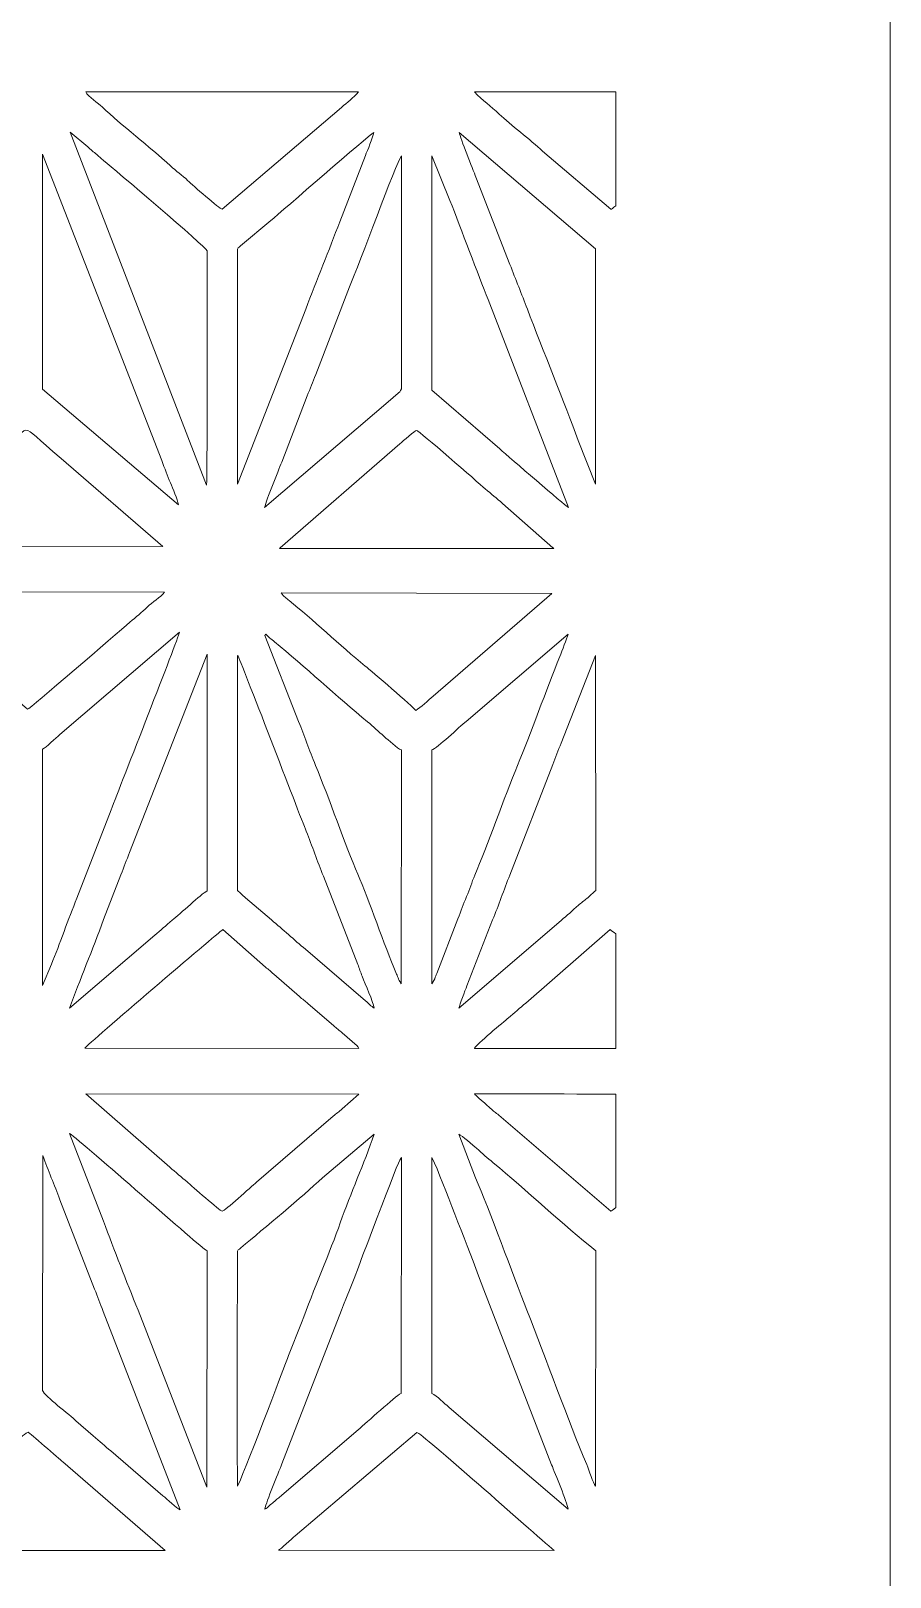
# Model space of a CAD drawing. Header units: inches. Extents: x -60.4 to -14.9, y -20.3 to 14.1.
# Drawn here: x -16.45 to -14.879, y -5.25 to -2.421 of the extents above; entities that cross this region are included whole.
import ezdxf

# ---------------------------------------------------------------- set-up
doc = ezdxf.new("R2010")
doc.units = ezdxf.units.IN
doc.header["$MEASUREMENT"] = 0
doc.layers.add('Master Desktop', color=7, linetype='Continuous', plot=False)

msp = doc.modelspace()

# ---------------------------------------------------------------- linework, layer by layer
at = {"layer": 'Master Desktop', "lineweight": 18}
msp.add_open_spline([(-14.8786, 10.7638), (-14.8786, 10.7638), (-14.8786, -11.49), (-14.8786, -11.49), (-14.8786, -11.49), (-14.8786, -11.49), (-14.8786, -11.6795), (-14.8786, -11.6795)], degree=3, knots=[0, 0, 0, 0, 0.333333, 0.333333, 0.333333, 0.333333, 1, 1, 1, 1], dxfattribs=at)
at = {"layer": 'Master Desktop', "color": 5, "lineweight": 9}
for points, knots in [([(-15.8509, -2.5332), (-15.8607, -2.5436), (-15.8716, -2.5527), (-15.8821, -2.5614), (-15.8821, -2.5614), (-15.8821, -2.5614), (-16.1004, -2.7477), (-16.1004, -2.7477), (-16.1004, -2.7477), (-16.1041, -2.7479), (-16.1557, -2.7025), (-16.163, -2.6954), (-16.163, -2.6954), (-16.1736, -2.6852), (-16.1848, -2.6778), (-16.195, -2.6684), (-16.195, -2.6684), (-16.233, -2.6334), (-16.2849, -2.5936), (-16.3199, -2.5606), (-16.3199, -2.5606), (-16.3266, -2.5544), (-16.3456, -2.5413), (-16.3499, -2.533), (-16.3499, -2.533), (-16.3499, -2.533), (-15.8509, -2.5332), (-15.8509, -2.5332)], [0, 0, 0, 0, 0.125, 0.125, 0.125, 0.125, 0.25, 0.25, 0.25, 0.25, 0.375, 0.375, 0.375, 0.375, 0.5, 0.5, 0.5, 0.5, 0.625, 0.625, 0.625, 0.625, 0.75, 0.75, 0.75, 0.75, 1, 1, 1, 1]), ([(-15.3803, -2.7415), (-15.3852, -2.7454), (-15.3885, -2.7477), (-15.3893, -2.7477), (-15.3893, -2.7477), (-15.3893, -2.7477), (-15.5143, -2.6414), (-15.5143, -2.6414), (-15.5143, -2.6414), (-15.5363, -2.6207), (-15.5733, -2.5927), (-15.5934, -2.5739), (-15.5934, -2.5739), (-15.609, -2.5591), (-15.6238, -2.549), (-15.6388, -2.5332), (-15.6388, -2.5332), (-15.6388, -2.5332), (-15.5079, -2.5331), (-15.3803, -2.5331)], [0, 0, 0, 0, 0.166667, 0.166667, 0.166667, 0.166667, 0.333333, 0.333333, 0.333333, 0.333333, 0.5, 0.5, 0.5, 0.5, 0.666667, 0.666667, 0.666667, 0.666667, 1, 1, 1, 1]), ([(-16.3787, -2.6066), (-16.3787, -2.6066), (-16.3464, -2.6337), (-16.3464, -2.6337), (-16.3464, -2.6337), (-16.3411, -2.6387), (-16.3355, -2.6429), (-16.3298, -2.6476), (-16.3298, -2.6476), (-16.324, -2.6524), (-16.321, -2.656), (-16.3146, -2.661), (-16.3146, -2.661), (-16.303, -2.6701), (-16.1292, -2.8171), (-16.1281, -2.8238), (-16.1281, -2.8238), (-16.1276, -2.8267), (-16.1269, -3.2282), (-16.1291, -3.2526), (-16.1291, -3.2526), (-16.1291, -3.2526), (-16.3787, -2.6066), (-16.3787, -2.6066)], [0, 0, 0, 0, 0.142857, 0.142857, 0.142857, 0.142857, 0.285714, 0.285714, 0.285714, 0.285714, 0.428571, 0.428571, 0.428571, 0.428571, 0.571429, 0.571429, 0.571429, 0.571429, 0.714286, 0.714286, 0.714286, 0.714286, 1, 1, 1, 1]), ([(-16.0725, -2.8264), (-16.0725, -2.8165), (-16.0715, -2.819), (-16.0666, -2.8149), (-16.0666, -2.8149), (-16.0666, -2.8149), (-16.0113, -2.7683), (-16.0113, -2.7683), (-16.0113, -2.7683), (-15.9914, -2.7517), (-15.8339, -2.6134), (-15.823, -2.6072), (-15.823, -2.6072), (-15.8251, -2.618), (-15.8344, -2.6393), (-15.8384, -2.6496), (-15.8384, -2.6496), (-15.8384, -2.6496), (-15.8854, -2.7704), (-15.8854, -2.7704), (-15.8854, -2.7704), (-15.9048, -2.8227), (-15.9271, -2.8766), (-15.9475, -2.9304), (-15.9475, -2.9304), (-15.9475, -2.9304), (-16.0721, -3.2505), (-16.0721, -3.2505), (-16.0721, -3.2505), (-16.0721, -3.2505), (-16.0725, -2.8264), (-16.0725, -2.8264)], [0, 0, 0, 0, 0.111111, 0.111111, 0.111111, 0.111111, 0.222222, 0.222222, 0.222222, 0.222222, 0.333333, 0.333333, 0.333333, 0.333333, 0.444444, 0.444444, 0.444444, 0.444444, 0.555556, 0.555556, 0.555556, 0.555556, 0.666667, 0.666667, 0.666667, 0.666667, 0.777778, 0.777778, 0.777778, 0.777778, 1, 1, 1, 1]), ([(-15.4172, -2.8201), (-15.4172, -2.8201), (-15.4176, -3.2505), (-15.4176, -3.2505), (-15.4176, -3.2505), (-15.4176, -3.2505), (-15.4491, -3.1706), (-15.4491, -3.1706), (-15.4491, -3.1706), (-15.4734, -3.1028), (-15.514, -3.0046), (-15.5421, -2.9304), (-15.5421, -2.9304), (-15.5526, -2.9028), (-15.5634, -2.8762), (-15.5739, -2.8488), (-15.5739, -2.8488), (-15.5739, -2.8488), (-15.6362, -2.6892), (-15.6362, -2.6892), (-15.6362, -2.6892), (-15.6419, -2.674), (-15.6646, -2.6175), (-15.6667, -2.6072), (-15.6667, -2.6072), (-15.6667, -2.6072), (-15.4172, -2.8201), (-15.4172, -2.8201)], [0, 0, 0, 0, 0.125, 0.125, 0.125, 0.125, 0.25, 0.25, 0.25, 0.25, 0.375, 0.375, 0.375, 0.375, 0.5, 0.5, 0.5, 0.5, 0.625, 0.625, 0.625, 0.625, 0.75, 0.75, 0.75, 0.75, 1, 1, 1, 1]), ([(-16.4292, -2.6469), (-16.4292, -2.6469), (-16.2109, -3.2075), (-16.2109, -3.2075), (-16.2109, -3.2075), (-16.2051, -3.2221), (-16.2009, -3.2348), (-16.1951, -3.2483), (-16.1951, -3.2483), (-16.1907, -3.2583), (-16.1825, -3.2781), (-16.1801, -3.2884), (-16.1801, -3.2884), (-16.1801, -3.2884), (-16.4292, -3.0765), (-16.4292, -3.0765), (-16.4292, -3.0765), (-16.4292, -3.0765), (-16.4292, -2.6469), (-16.4292, -2.6469)], [0, 0, 0, 0, 0.166667, 0.166667, 0.166667, 0.166667, 0.333333, 0.333333, 0.333333, 0.333333, 0.5, 0.5, 0.5, 0.5, 0.666667, 0.666667, 0.666667, 0.666667, 1, 1, 1, 1]), ([(-16.0227, -3.2931), (-16.0193, -3.2782), (-15.9984, -3.2288), (-15.9915, -3.2101), (-15.9915, -3.2101), (-15.9915, -3.2101), (-15.9447, -3.0892), (-15.9447, -3.0892), (-15.9447, -3.0892), (-15.9396, -3.0755), (-15.9347, -3.0641), (-15.9293, -3.0501), (-15.9293, -3.0501), (-15.9293, -3.0501), (-15.8674, -2.8899), (-15.8674, -2.8899), (-15.8674, -2.8899), (-15.8501, -2.849), (-15.7822, -2.6631), (-15.7726, -2.6498), (-15.7726, -2.6498), (-15.7726, -2.6498), (-15.7726, -3.0763), (-15.7726, -3.0763), (-15.7726, -3.0763), (-15.7757, -3.0839), (-15.783, -3.0878), (-15.7883, -3.0927), (-15.7883, -3.0927), (-15.7883, -3.0927), (-16.0227, -3.2931), (-16.0227, -3.2931)], [0, 0, 0, 0, 0.111111, 0.111111, 0.111111, 0.111111, 0.222222, 0.222222, 0.222222, 0.222222, 0.333333, 0.333333, 0.333333, 0.333333, 0.444444, 0.444444, 0.444444, 0.444444, 0.555556, 0.555556, 0.555556, 0.555556, 0.666667, 0.666667, 0.666667, 0.666667, 0.777778, 0.777778, 0.777778, 0.777778, 1, 1, 1, 1]), ([(-15.717, -2.6498), (-15.717, -2.6498), (-15.6837, -2.7315), (-15.6837, -2.7315), (-15.6837, -2.7315), (-15.6629, -2.7836), (-15.6328, -2.8675), (-15.6135, -2.913), (-15.6135, -2.913), (-15.6135, -2.913), (-15.4669, -3.2931), (-15.4669, -3.2931), (-15.4669, -3.2931), (-15.4752, -3.2888), (-15.5731, -3.2023), (-15.5927, -3.1861), (-15.5927, -3.1861), (-15.5927, -3.1861), (-15.717, -3.0789), (-15.717, -3.0789), (-15.717, -3.0789), (-15.717, -3.0789), (-15.717, -2.6498), (-15.717, -2.6498)], [0, 0, 0, 0, 0.142857, 0.142857, 0.142857, 0.142857, 0.285714, 0.285714, 0.285714, 0.285714, 0.428571, 0.428571, 0.428571, 0.428571, 0.571429, 0.571429, 0.571429, 0.571429, 0.714286, 0.714286, 0.714286, 0.714286, 1, 1, 1, 1]), ([(-16.5205, -3.203), (-16.4363, -3.1389), (-16.4835, -3.131), (-16.3952, -3.2036), (-16.3952, -3.2036), (-16.3952, -3.2036), (-16.2089, -3.3644), (-16.2089, -3.3644), (-16.2089, -3.3644), (-16.2089, -3.3644), (-16.7068, -3.3638), (-16.7068, -3.3638), (-16.7068, -3.3638), (-16.7068, -3.3638), (-16.5205, -3.203), (-16.5205, -3.203)], [0, 0, 0, 0, 0.2, 0.2, 0.2, 0.2, 0.4, 0.4, 0.4, 0.4, 0.6, 0.6, 0.6, 0.6, 1, 1, 1, 1]), ([(-15.9955, -3.3685), (-15.9952, -3.3679), (-15.9947, -3.3673), (-15.9944, -3.3669), (-15.9944, -3.3669), (-15.9944, -3.3669), (-15.7752, -3.1767), (-15.7752, -3.1767), (-15.7752, -3.1767), (-15.7695, -3.1718), (-15.7483, -3.152), (-15.7442, -3.1524), (-15.7442, -3.1524), (-15.7408, -3.1528), (-15.6327, -3.2471), (-15.6192, -3.259), (-15.6192, -3.259), (-15.608, -3.2688), (-15.5982, -3.2758), (-15.5873, -3.2862), (-15.5873, -3.2862), (-15.5873, -3.2862), (-15.4952, -3.3669), (-15.4952, -3.3669), (-15.4952, -3.3669), (-15.495, -3.3664), (-15.4945, -3.3679), (-15.4935, -3.3685), (-15.4935, -3.3685), (-15.4935, -3.3685), (-15.9955, -3.3685), (-15.9955, -3.3685)], [0, 0, 0, 0, 0.111111, 0.111111, 0.111111, 0.111111, 0.222222, 0.222222, 0.222222, 0.222222, 0.333333, 0.333333, 0.333333, 0.333333, 0.444444, 0.444444, 0.444444, 0.444444, 0.555556, 0.555556, 0.555556, 0.555556, 0.666667, 0.666667, 0.666667, 0.666667, 0.777778, 0.777778, 0.777778, 0.777778, 1, 1, 1, 1]), ([(-16.2061, -3.4481), (-16.2132, -3.4575), (-16.2285, -3.4669), (-16.2373, -3.4753), (-16.2373, -3.4753), (-16.2478, -3.4852), (-16.2584, -3.4939), (-16.269, -3.5029), (-16.269, -3.5029), (-16.2957, -3.5255), (-16.4527, -3.6623), (-16.4567, -3.6623), (-16.4567, -3.6623), (-16.4567, -3.6623), (-16.7068, -3.4474), (-16.7068, -3.4474), (-16.7068, -3.4474), (-16.7068, -3.4474), (-16.2061, -3.4481), (-16.2061, -3.4481)], [0, 0, 0, 0, 0.166667, 0.166667, 0.166667, 0.166667, 0.333333, 0.333333, 0.333333, 0.333333, 0.5, 0.5, 0.5, 0.5, 0.666667, 0.666667, 0.666667, 0.666667, 1, 1, 1, 1]), ([(-15.7463, -3.6645), (-15.7502, -3.6581), (-15.8284, -3.5917), (-15.8387, -3.5833), (-15.8387, -3.5833), (-15.8837, -3.5463), (-15.9368, -3.4961), (-15.9779, -3.4635), (-15.9779, -3.4635), (-15.9832, -3.4594), (-15.9872, -3.4564), (-15.9922, -3.4494), (-15.9922, -3.4494), (-15.9922, -3.4494), (-15.4971, -3.4506), (-15.4971, -3.4506), (-15.4971, -3.4506), (-15.4971, -3.4506), (-15.7145, -3.6381), (-15.7145, -3.6381), (-15.7145, -3.6381), (-15.7231, -3.6458), (-15.7378, -3.6594), (-15.7463, -3.6645)], [0, 0, 0, 0, 0.142857, 0.142857, 0.142857, 0.142857, 0.285714, 0.285714, 0.285714, 0.285714, 0.428571, 0.428571, 0.428571, 0.428571, 0.571429, 0.571429, 0.571429, 0.571429, 0.714286, 0.714286, 0.714286, 0.714286, 1, 1, 1, 1]), ([(-16.4291, -3.7355), (-16.4225, -3.7325), (-16.405, -3.7148), (-16.3974, -3.7084), (-16.3974, -3.7084), (-16.3974, -3.7084), (-16.1783, -3.5211), (-16.1783, -3.5211), (-16.1783, -3.5211), (-16.1824, -3.537), (-16.2856, -3.7988), (-16.3032, -3.8463), (-16.3032, -3.8463), (-16.3032, -3.8463), (-16.3661, -4.0077), (-16.3661, -4.0077), (-16.3661, -4.0077), (-16.3819, -4.0459), (-16.3975, -4.0922), (-16.4127, -4.1288), (-16.4127, -4.1288), (-16.4127, -4.1288), (-16.4292, -4.1677), (-16.4292, -4.1677), (-16.4292, -4.1677), (-16.4292, -4.1677), (-16.4291, -3.7355), (-16.4291, -3.7355)], [0, 0, 0, 0, 0.125, 0.125, 0.125, 0.125, 0.25, 0.25, 0.25, 0.25, 0.375, 0.375, 0.375, 0.375, 0.5, 0.5, 0.5, 0.5, 0.625, 0.625, 0.625, 0.625, 0.75, 0.75, 0.75, 0.75, 1, 1, 1, 1]), ([(-15.9605, -3.6849), (-15.9605, -3.6849), (-16.0223, -3.5271), (-16.0223, -3.5271), (-16.0223, -3.5271), (-16.0223, -3.5271), (-16.0206, -3.5251), (-16.0206, -3.5251), (-16.0206, -3.5251), (-16.0159, -3.5302), (-16.0107, -3.534), (-16.0045, -3.5391), (-16.0045, -3.5391), (-15.9501, -3.5837), (-15.8901, -3.6393), (-15.8344, -3.6853), (-15.8344, -3.6853), (-15.8237, -3.6941), (-15.8146, -3.7032), (-15.804, -3.7121), (-15.804, -3.7121), (-15.7961, -3.7188), (-15.7808, -3.7338), (-15.7726, -3.7368), (-15.7726, -3.7368), (-15.7726, -3.7368), (-15.7727, -4.1644), (-15.7727, -4.1644), (-15.7727, -4.1644), (-15.7731, -4.164), (-15.7735, -4.1633), (-15.7738, -4.163), (-15.7738, -4.163), (-15.7738, -4.163), (-15.7766, -4.1585), (-15.7766, -4.1585), (-15.7766, -4.1585), (-15.778, -4.1558), (-15.7774, -4.1566), (-15.7786, -4.1536), (-15.7786, -4.1536), (-15.7804, -4.1493), (-15.7807, -4.1486), (-15.7826, -4.144), (-15.7826, -4.144), (-15.8031, -4.0956), (-15.8322, -4.01), (-15.8522, -3.9641), (-15.8522, -3.9641), (-15.8745, -3.9127), (-15.9055, -3.8229), (-15.9295, -3.7649), (-15.9295, -3.7649), (-15.9354, -3.7507), (-15.9406, -3.7375), (-15.9454, -3.7243), (-15.9454, -3.7243), (-15.9506, -3.7098), (-15.9554, -3.6985), (-15.9605, -3.6849)], [0, 0, 0, 0, 0.0625, 0.0625, 0.0625, 0.0625, 0.125, 0.125, 0.125, 0.125, 0.1875, 0.1875, 0.1875, 0.1875, 0.25, 0.25, 0.25, 0.25, 0.3125, 0.3125, 0.3125, 0.3125, 0.375, 0.375, 0.375, 0.375, 0.4375, 0.4375, 0.4375, 0.4375, 0.5, 0.5, 0.5, 0.5, 0.5625, 0.5625, 0.5625, 0.5625, 0.625, 0.625, 0.625, 0.625, 0.6875, 0.6875, 0.6875, 0.6875, 0.75, 0.75, 0.75, 0.75, 0.8125, 0.8125, 0.8125, 0.8125, 0.875, 0.875, 0.875, 0.875, 1, 1, 1, 1]), ([(-15.717, -3.7368), (-15.707, -3.7332), (-15.6666, -3.6948), (-15.6541, -3.6844), (-15.6541, -3.6844), (-15.6541, -3.6844), (-15.4676, -3.5251), (-15.4676, -3.5251), (-15.4676, -3.5251), (-15.4698, -3.5329), (-15.4788, -3.5557), (-15.4828, -3.5657), (-15.4828, -3.5657), (-15.5066, -3.6254), (-15.5367, -3.7085), (-15.5601, -3.7649), (-15.5601, -3.7649), (-15.5839, -3.8224), (-15.6158, -3.9144), (-15.6382, -3.9657), (-15.6382, -3.9657), (-15.6442, -3.9796), (-15.647, -3.9913), (-15.6533, -4.0051), (-15.6533, -4.0051), (-15.6596, -4.019), (-15.6631, -4.031), (-15.6693, -4.0456), (-15.6693, -4.0456), (-15.6693, -4.0456), (-15.7077, -4.1456), (-15.7077, -4.1456), (-15.7077, -4.1456), (-15.7093, -4.1493), (-15.7098, -4.1509), (-15.7116, -4.1552), (-15.7116, -4.1552), (-15.7116, -4.1552), (-15.717, -4.1644), (-15.717, -4.1644), (-15.717, -4.1644), (-15.717, -4.1644), (-15.717, -3.7368), (-15.717, -3.7368)], [0, 0, 0, 0, 0.083333, 0.083333, 0.083333, 0.083333, 0.166667, 0.166667, 0.166667, 0.166667, 0.25, 0.25, 0.25, 0.25, 0.333333, 0.333333, 0.333333, 0.333333, 0.416667, 0.416667, 0.416667, 0.416667, 0.5, 0.5, 0.5, 0.5, 0.583333, 0.583333, 0.583333, 0.583333, 0.666667, 0.666667, 0.666667, 0.666667, 0.75, 0.75, 0.75, 0.75, 0.833333, 0.833333, 0.833333, 0.833333, 1, 1, 1, 1]), ([(-16.3798, -4.2089), (-16.3608, -4.1586), (-16.3374, -4.1013), (-16.3172, -4.0469), (-16.3172, -4.0469), (-16.3172, -4.0469), (-16.2855, -3.9653), (-16.2855, -3.9653), (-16.2855, -3.9653), (-16.2799, -3.9505), (-16.2754, -3.9379), (-16.2697, -3.9245), (-16.2697, -3.9245), (-16.2697, -3.9245), (-16.1281, -3.5616), (-16.1281, -3.5616), (-16.1281, -3.5616), (-16.1281, -3.5616), (-16.1281, -3.9945), (-16.1281, -3.9945), (-16.1281, -3.9945), (-16.1387, -4.0008), (-16.1774, -4.0365), (-16.1917, -4.0483), (-16.1917, -4.0483), (-16.2033, -4.0579), (-16.2131, -4.0667), (-16.2235, -4.0756), (-16.2235, -4.0756), (-16.2235, -4.0756), (-16.3798, -4.2089), (-16.3798, -4.2089)], [0, 0, 0, 0, 0.111111, 0.111111, 0.111111, 0.111111, 0.222222, 0.222222, 0.222222, 0.222222, 0.333333, 0.333333, 0.333333, 0.333333, 0.444444, 0.444444, 0.444444, 0.444444, 0.555556, 0.555556, 0.555556, 0.555556, 0.666667, 0.666667, 0.666667, 0.666667, 0.777778, 0.777778, 0.777778, 0.777778, 1, 1, 1, 1]), ([(-16.0722, -3.5637), (-16.0665, -3.5729), (-15.9592, -3.8542), (-15.9465, -3.8856), (-15.9465, -3.8856), (-15.9357, -3.9122), (-15.9262, -3.9406), (-15.9152, -3.9678), (-15.9152, -3.9678), (-15.9152, -3.9678), (-15.8521, -4.129), (-15.8521, -4.129), (-15.8521, -4.129), (-15.8494, -4.1366), (-15.8472, -4.1432), (-15.8443, -4.1508), (-15.8443, -4.1508), (-15.8387, -4.1653), (-15.8242, -4.1967), (-15.8224, -4.2092), (-15.8224, -4.2092), (-15.8277, -4.2058), (-15.8322, -4.2004), (-15.838, -4.1956), (-15.838, -4.1956), (-15.838, -4.1956), (-15.9477, -4.1014), (-15.9477, -4.1014), (-15.9477, -4.1014), (-15.9694, -4.0838), (-15.9889, -4.0652), (-16.0103, -4.0477), (-16.0103, -4.0477), (-16.0103, -4.0477), (-16.0576, -4.0074), (-16.0576, -4.0074), (-16.0576, -4.0074), (-16.0638, -4.0025), (-16.0666, -3.9981), (-16.0725, -3.9941), (-16.0725, -3.9941), (-16.0725, -3.9941), (-16.0722, -3.5637), (-16.0722, -3.5637)], [0, 0, 0, 0, 0.083333, 0.083333, 0.083333, 0.083333, 0.166667, 0.166667, 0.166667, 0.166667, 0.25, 0.25, 0.25, 0.25, 0.333333, 0.333333, 0.333333, 0.333333, 0.416667, 0.416667, 0.416667, 0.416667, 0.5, 0.5, 0.5, 0.5, 0.583333, 0.583333, 0.583333, 0.583333, 0.666667, 0.666667, 0.666667, 0.666667, 0.75, 0.75, 0.75, 0.75, 0.833333, 0.833333, 0.833333, 0.833333, 1, 1, 1, 1]), ([(-15.6673, -4.2092), (-15.6662, -4.2021), (-15.6563, -4.1777), (-15.6527, -4.1682), (-15.6527, -4.1682), (-15.6527, -4.1682), (-15.6056, -4.0476), (-15.6056, -4.0476), (-15.6056, -4.0476), (-15.5945, -4.0212), (-15.5851, -3.9927), (-15.5742, -3.9656), (-15.5742, -3.9656), (-15.5742, -3.9656), (-15.4953, -3.7636), (-15.4953, -3.7636), (-15.4953, -3.7636), (-15.4903, -3.7504), (-15.486, -3.7378), (-15.4803, -3.7242), (-15.4803, -3.7242), (-15.4803, -3.7242), (-15.4172, -3.5637), (-15.4172, -3.5637), (-15.4172, -3.5637), (-15.4172, -3.5637), (-15.4171, -3.9941), (-15.4171, -3.9941), (-15.4171, -3.9941), (-15.4231, -3.9983), (-15.4264, -4.003), (-15.4331, -4.0083), (-15.4331, -4.0083), (-15.4379, -4.0121), (-15.4443, -4.017), (-15.4488, -4.0209), (-15.4488, -4.0209), (-15.4601, -4.0309), (-15.4693, -4.0397), (-15.4804, -4.0486), (-15.4804, -4.0486), (-15.4804, -4.0486), (-15.6673, -4.2092), (-15.6673, -4.2092)], [0, 0, 0, 0, 0.083333, 0.083333, 0.083333, 0.083333, 0.166667, 0.166667, 0.166667, 0.166667, 0.25, 0.25, 0.25, 0.25, 0.333333, 0.333333, 0.333333, 0.333333, 0.416667, 0.416667, 0.416667, 0.416667, 0.5, 0.5, 0.5, 0.5, 0.583333, 0.583333, 0.583333, 0.583333, 0.666667, 0.666667, 0.666667, 0.666667, 0.75, 0.75, 0.75, 0.75, 0.833333, 0.833333, 0.833333, 0.833333, 1, 1, 1, 1]), ([(-16.3516, -4.2823), (-16.3446, -4.2732), (-16.1109, -4.0737), (-16.0992, -4.0654), (-16.0992, -4.0654), (-16.0992, -4.0654), (-16.0213, -4.1338), (-16.0213, -4.1338), (-16.0213, -4.1338), (-16.0147, -4.1394), (-16.012, -4.1411), (-16.006, -4.1468), (-16.006, -4.1468), (-16.006, -4.1468), (-15.9589, -4.1876), (-15.9589, -4.1876), (-15.9589, -4.1876), (-15.9535, -4.1927), (-15.9491, -4.1959), (-15.9434, -4.2006), (-15.9434, -4.2006), (-15.9434, -4.2006), (-15.8964, -4.2414), (-15.8964, -4.2414), (-15.8964, -4.2414), (-15.8913, -4.2456), (-15.8861, -4.2499), (-15.8808, -4.2543), (-15.8808, -4.2543), (-15.8808, -4.2543), (-15.8534, -4.2781), (-15.8534, -4.2781), (-15.8534, -4.2781), (-15.8506, -4.2815), (-15.8525, -4.2784), (-15.8505, -4.2828), (-15.8505, -4.2828), (-15.8505, -4.2828), (-16.3516, -4.2823), (-16.3516, -4.2823)], [0, 0, 0, 0, 0.090909, 0.090909, 0.090909, 0.090909, 0.181818, 0.181818, 0.181818, 0.181818, 0.272727, 0.272727, 0.272727, 0.272727, 0.363636, 0.363636, 0.363636, 0.363636, 0.454545, 0.454545, 0.454545, 0.454545, 0.545455, 0.545455, 0.545455, 0.545455, 0.636364, 0.636364, 0.636364, 0.636364, 0.727273, 0.727273, 0.727273, 0.727273, 0.818182, 0.818182, 0.818182, 0.818182, 1, 1, 1, 1]), ([(-15.3803, -4.2826), (-15.5082, -4.2827), (-15.6391, -4.2828), (-15.6391, -4.2828), (-15.6391, -4.2828), (-15.6358, -4.2755), (-15.5849, -4.2336), (-15.5769, -4.2269), (-15.5769, -4.2269), (-15.5664, -4.218), (-15.5556, -4.2085), (-15.5451, -4.1997), (-15.5451, -4.1997), (-15.5451, -4.1997), (-15.3904, -4.0654), (-15.3904, -4.0654), (-15.3904, -4.0654), (-15.3883, -4.067), (-15.3848, -4.0697), (-15.3803, -4.0733)], [0, 0, 0, 0, 0.166667, 0.166667, 0.166667, 0.166667, 0.333333, 0.333333, 0.333333, 0.333333, 0.5, 0.5, 0.5, 0.5, 0.666667, 0.666667, 0.666667, 0.666667, 1, 1, 1, 1]), ([(-15.8807, -4.3931), (-15.8869, -4.399), (-15.8912, -4.4011), (-15.8972, -4.4069), (-15.8972, -4.4069), (-15.8972, -4.4069), (-16.0377, -4.5276), (-16.0377, -4.5276), (-16.0377, -4.5276), (-16.0478, -4.5357), (-16.0955, -4.5804), (-16.1003, -4.5805), (-16.1003, -4.5805), (-16.1043, -4.5805), (-16.1562, -4.5337), (-16.1643, -4.527), (-16.1643, -4.527), (-16.1747, -4.5184), (-16.1852, -4.5091), (-16.1963, -4.4999), (-16.1963, -4.4999), (-16.1963, -4.4999), (-16.35, -4.3658), (-16.35, -4.3658), (-16.35, -4.3658), (-16.35, -4.3658), (-15.8506, -4.3664), (-15.8506, -4.3664), (-15.8506, -4.3664), (-15.8506, -4.3664), (-15.8807, -4.3931), (-15.8807, -4.3931)], [0, 0, 0, 0, 0.111111, 0.111111, 0.111111, 0.111111, 0.222222, 0.222222, 0.222222, 0.222222, 0.333333, 0.333333, 0.333333, 0.333333, 0.444444, 0.444444, 0.444444, 0.444444, 0.555556, 0.555556, 0.555556, 0.555556, 0.666667, 0.666667, 0.666667, 0.666667, 0.777778, 0.777778, 0.777778, 0.777778, 1, 1, 1, 1]), ([(-15.3803, -4.5738), (-15.3856, -4.5781), (-15.3888, -4.5805), (-15.3893, -4.5805), (-15.3893, -4.5805), (-15.3893, -4.5805), (-15.5945, -4.4049), (-15.5945, -4.4049), (-15.5945, -4.4049), (-15.5996, -4.4002), (-15.6045, -4.3973), (-15.61, -4.3921), (-15.61, -4.3921), (-15.6134, -4.3888), (-15.6389, -4.3664), (-15.6391, -4.3658), (-15.6391, -4.3658), (-15.6391, -4.3658), (-15.5081, -4.366), (-15.3803, -4.3662)], [0, 0, 0, 0, 0.166667, 0.166667, 0.166667, 0.166667, 0.333333, 0.333333, 0.333333, 0.333333, 0.5, 0.5, 0.5, 0.5, 0.666667, 0.666667, 0.666667, 0.666667, 1, 1, 1, 1]), ([(-16.3798, -4.4381), (-16.3519, -4.4575), (-16.1395, -4.6476), (-16.1281, -4.6527), (-16.1281, -4.6527), (-16.1281, -4.6527), (-16.1287, -5.0853), (-16.1287, -5.0853), (-16.1287, -5.0853), (-16.1287, -5.0853), (-16.2543, -4.7617), (-16.2543, -4.7617), (-16.2543, -4.7617), (-16.2761, -4.707), (-16.2971, -4.6531), (-16.3177, -4.5984), (-16.3177, -4.5984), (-16.3177, -4.5984), (-16.3798, -4.4381), (-16.3798, -4.4381)], [0, 0, 0, 0, 0.166667, 0.166667, 0.166667, 0.166667, 0.333333, 0.333333, 0.333333, 0.333333, 0.5, 0.5, 0.5, 0.5, 0.666667, 0.666667, 0.666667, 0.666667, 1, 1, 1, 1]), ([(-16.0725, -4.6585), (-16.0725, -4.65), (-16.0705, -4.6514), (-16.0661, -4.6477), (-16.0661, -4.6477), (-16.0216, -4.6097), (-15.9549, -4.555), (-15.917, -4.5192), (-15.917, -4.5192), (-15.917, -4.5192), (-15.8223, -4.4398), (-15.8223, -4.4398), (-15.8223, -4.4398), (-15.8409, -4.4935), (-15.8654, -4.5478), (-15.8843, -4.6015), (-15.8843, -4.6015), (-15.9025, -4.6529), (-15.9342, -4.727), (-15.9552, -4.7845), (-15.9552, -4.7845), (-15.9552, -4.7845), (-15.9789, -4.8445), (-15.9789, -4.8445), (-15.9789, -4.8445), (-15.9847, -4.8608), (-16.0673, -5.0772), (-16.0723, -5.0833), (-16.0723, -5.0833), (-16.0741, -4.9522), (-16.0725, -4.7927), (-16.0725, -4.6585)], [0, 0, 0, 0, 0.111111, 0.111111, 0.111111, 0.111111, 0.222222, 0.222222, 0.222222, 0.222222, 0.333333, 0.333333, 0.333333, 0.333333, 0.444444, 0.444444, 0.444444, 0.444444, 0.555556, 0.555556, 0.555556, 0.555556, 0.666667, 0.666667, 0.666667, 0.666667, 0.777778, 0.777778, 0.777778, 0.777778, 1, 1, 1, 1]), ([(-15.4173, -5.0833), (-15.4226, -5.0768), (-15.4286, -5.0555), (-15.4335, -5.0439), (-15.4335, -5.0439), (-15.4672, -4.9635), (-15.5084, -4.8494), (-15.543, -4.7613), (-15.543, -4.7613), (-15.5686, -4.6962), (-15.6119, -4.5773), (-15.6369, -4.5197), (-15.6369, -4.5197), (-15.6369, -4.5197), (-15.6673, -4.4398), (-15.6673, -4.4398), (-15.6673, -4.4398), (-15.6625, -4.4418), (-15.6407, -4.4603), (-15.6351, -4.4654), (-15.6351, -4.4654), (-15.6243, -4.4751), (-15.6153, -4.4829), (-15.6044, -4.4919), (-15.6044, -4.4919), (-15.546, -4.5403), (-15.4746, -4.6074), (-15.4171, -4.6527), (-15.4171, -4.6527), (-15.4171, -4.6527), (-15.4173, -5.0833), (-15.4173, -5.0833)], [0, 0, 0, 0, 0.111111, 0.111111, 0.111111, 0.111111, 0.222222, 0.222222, 0.222222, 0.222222, 0.333333, 0.333333, 0.333333, 0.333333, 0.444444, 0.444444, 0.444444, 0.444444, 0.555556, 0.555556, 0.555556, 0.555556, 0.666667, 0.666667, 0.666667, 0.666667, 0.777778, 0.777778, 0.777778, 0.777778, 1, 1, 1, 1]), ([(-16.4286, -4.4786), (-16.4187, -4.5056), (-16.4071, -4.5329), (-16.3972, -4.5594), (-16.3972, -4.5594), (-16.3972, -4.5594), (-16.3339, -4.7228), (-16.3339, -4.7228), (-16.3339, -4.7228), (-16.3279, -4.7372), (-16.3239, -4.7488), (-16.3181, -4.7637), (-16.3181, -4.7637), (-16.3181, -4.7637), (-16.1772, -5.1268), (-16.1772, -5.1268), (-16.1772, -5.1268), (-16.1841, -5.1236), (-16.2011, -5.1075), (-16.2088, -5.101), (-16.2088, -5.101), (-16.2088, -5.101), (-16.3042, -5.0189), (-16.3042, -5.0189), (-16.3042, -5.0189), (-16.3145, -5.0105), (-16.3246, -5.001), (-16.3361, -4.9916), (-16.3361, -4.9916), (-16.3361, -4.9916), (-16.3678, -4.964), (-16.3678, -4.964), (-16.3678, -4.964), (-16.3777, -4.9544), (-16.4255, -4.918), (-16.4292, -4.9085), (-16.4292, -4.9085), (-16.4292, -4.9085), (-16.4286, -4.4786), (-16.4286, -4.4786)], [0, 0, 0, 0, 0.090909, 0.090909, 0.090909, 0.090909, 0.181818, 0.181818, 0.181818, 0.181818, 0.272727, 0.272727, 0.272727, 0.272727, 0.363636, 0.363636, 0.363636, 0.363636, 0.454545, 0.454545, 0.454545, 0.454545, 0.545455, 0.545455, 0.545455, 0.545455, 0.636364, 0.636364, 0.636364, 0.636364, 0.727273, 0.727273, 0.727273, 0.727273, 0.818182, 0.818182, 0.818182, 0.818182, 1, 1, 1, 1]), ([(-16.0224, -5.1257), (-16.0192, -5.1102), (-15.9983, -5.0616), (-15.9912, -5.0426), (-15.9912, -5.0426), (-15.9912, -5.0426), (-15.8823, -4.7615), (-15.8823, -4.7615), (-15.8823, -4.7615), (-15.8643, -4.72), (-15.7839, -4.5025), (-15.7756, -4.4873), (-15.7756, -4.4873), (-15.7756, -4.4873), (-15.7736, -4.4841), (-15.7736, -4.4841), (-15.7736, -4.4841), (-15.7735, -4.483), (-15.773, -4.483), (-15.7726, -4.4824), (-15.7726, -4.4824), (-15.7726, -4.4824), (-15.7732, -4.9138), (-15.7732, -4.9138), (-15.7732, -4.9138), (-15.7845, -4.9196), (-15.8357, -4.967), (-15.8516, -4.9801), (-15.8516, -4.9801), (-15.8516, -4.9801), (-15.991, -5.0997), (-15.991, -5.0997), (-15.991, -5.0997), (-15.9965, -5.1048), (-16.0001, -5.1072), (-16.0066, -5.1126), (-16.0066, -5.1126), (-16.0119, -5.117), (-16.0162, -5.1224), (-16.0224, -5.1257)], [0, 0, 0, 0, 0.090909, 0.090909, 0.090909, 0.090909, 0.181818, 0.181818, 0.181818, 0.181818, 0.272727, 0.272727, 0.272727, 0.272727, 0.363636, 0.363636, 0.363636, 0.363636, 0.454545, 0.454545, 0.454545, 0.454545, 0.545455, 0.545455, 0.545455, 0.545455, 0.636364, 0.636364, 0.636364, 0.636364, 0.727273, 0.727273, 0.727273, 0.727273, 0.818182, 0.818182, 0.818182, 0.818182, 1, 1, 1, 1]), ([(-15.717, -4.4824), (-15.717, -4.4824), (-15.7071, -4.5032), (-15.7071, -4.5032), (-15.7071, -4.5032), (-15.6808, -4.5717), (-15.6455, -4.6591), (-15.6219, -4.7241), (-15.6219, -4.7241), (-15.6219, -4.7241), (-15.4978, -5.0443), (-15.4978, -5.0443), (-15.4978, -5.0443), (-15.4913, -5.0602), (-15.47, -5.1122), (-15.4672, -5.1257), (-15.4672, -5.1257), (-15.4672, -5.1257), (-15.6851, -4.9394), (-15.6851, -4.9394), (-15.6851, -4.9394), (-15.6954, -4.9309), (-15.7063, -4.919), (-15.717, -4.9138), (-15.717, -4.9138), (-15.717, -4.9138), (-15.717, -4.4824), (-15.717, -4.4824)], [0, 0, 0, 0, 0.125, 0.125, 0.125, 0.125, 0.25, 0.25, 0.25, 0.25, 0.375, 0.375, 0.375, 0.375, 0.5, 0.5, 0.5, 0.5, 0.625, 0.625, 0.625, 0.625, 0.75, 0.75, 0.75, 0.75, 1, 1, 1, 1]), ([(-16.7075, -5.2013), (-16.7018, -5.1923), (-16.5785, -5.0878), (-16.565, -5.077), (-16.565, -5.077), (-16.565, -5.077), (-16.5179, -5.0365), (-16.5179, -5.0365), (-16.5179, -5.0365), (-16.5094, -5.0291), (-16.4596, -4.9841), (-16.4555, -4.9848), (-16.4555, -4.9848), (-16.4537, -4.9851), (-16.3977, -5.0336), (-16.392, -5.039), (-16.392, -5.039), (-16.392, -5.039), (-16.2049, -5.2013), (-16.2049, -5.2013), (-16.2049, -5.2013), (-16.2049, -5.2013), (-16.7075, -5.2013), (-16.7075, -5.2013)], [0, 0, 0, 0, 0.142857, 0.142857, 0.142857, 0.142857, 0.285714, 0.285714, 0.285714, 0.285714, 0.428571, 0.428571, 0.428571, 0.428571, 0.571429, 0.571429, 0.571429, 0.571429, 0.714286, 0.714286, 0.714286, 0.714286, 1, 1, 1, 1]), ([(-15.9971, -5.2006), (-15.9945, -5.1995), (-15.9726, -5.1792), (-15.967, -5.1742), (-15.967, -5.1742), (-15.967, -5.1742), (-15.7443, -4.9851), (-15.7443, -4.9851), (-15.7443, -4.9851), (-15.7361, -4.9861), (-15.5359, -5.1644), (-15.4931, -5.2013), (-15.4931, -5.2013), (-15.4931, -5.2013), (-15.9971, -5.2006), (-15.9971, -5.2006)], [0, 0, 0, 0, 0.2, 0.2, 0.2, 0.2, 0.4, 0.4, 0.4, 0.4, 0.6, 0.6, 0.6, 0.6, 1, 1, 1, 1])]:
    msp.add_open_spline(points, degree=3, knots=knots, dxfattribs=at)
for points in [[(-15.3803, -2.5331), (-15.3803, -2.5331), (-15.3803, -2.7415), (-15.3803, -2.7415)], [(-15.3803, -4.0733), (-15.3803, -4.0733), (-15.3803, -4.2826), (-15.3803, -4.2826)], [(-15.3803, -4.3662), (-15.3803, -4.3662), (-15.3803, -4.5738), (-15.3803, -4.5738)]]:
    msp.add_open_spline(points, degree=3, dxfattribs=at)

doc.saveas('drawing.dxf')
